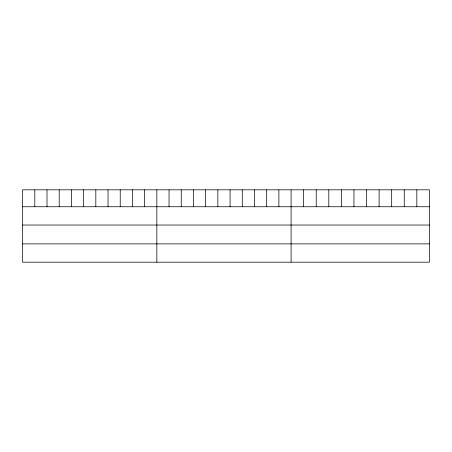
<?xml version="1.0" encoding="UTF-8"?>
<svg xmlns="http://www.w3.org/2000/svg" width="452" height="452" viewBox="0 0 452 452"><rect width="100%" height="100%" fill="white"/><g stroke="black" fill="none" stroke-linecap="round" stroke-linejoin="round"><path stroke-width="0.68" d="M429.4 206.745L429.4 262.183L22.6 262.183L22.6 189.817L429.4 189.817L429.4 206.745L22.6 206.745M22.6 225.039L429.4 225.039M22.6 243.888L429.4 243.888M416.829 189.817L416.829 206.745M404.252 189.817L404.252 206.745M391.681 189.817L391.681 206.745M379.104 189.817L379.104 206.745M366.532 189.817L366.532 206.745M353.956 189.817L353.956 206.745M341.384 189.817L341.384 206.745M328.807 189.817L328.807 206.745M316.236 189.817L316.236 206.745M303.659 189.817L303.659 206.745M291.088 189.817L291.088 262.183M278.884 189.817L278.884 206.745M266.68 189.817L266.68 206.745M254.476 189.817L254.476 206.745M242.272 189.817L242.272 206.745M230.068 189.817L230.068 206.745M217.864 189.817L217.864 206.745M205.66 189.817L205.66 206.745M193.456 189.817L193.456 206.745M181.252 189.817L181.252 206.745M169.048 189.817L169.048 206.745M156.844 189.817L156.844 262.183M144.64 189.817L144.64 206.745M132.436 189.817L132.436 206.745M120.232 189.817L120.232 206.745M108.028 189.817L108.028 206.745M95.824 189.817L95.824 206.745M83.62 189.817L83.62 206.745M71.416 189.817L71.416 206.745M59.212 189.817L59.212 206.745M47.008 189.817L47.008 206.745M34.804 189.817L34.804 206.745"/></g></svg>
